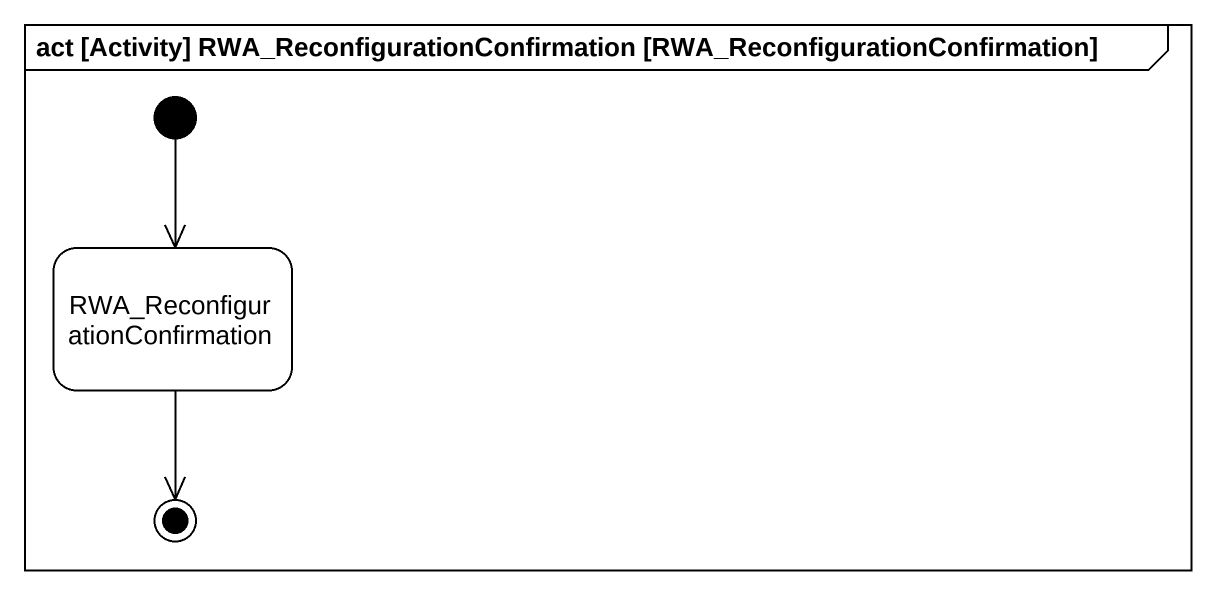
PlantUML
@startuml
mainframe act [Activity] RWA_ReconfigurationConfirmation [RWA_ReconfigurationConfirmation]
hide empty description
state "RWA_ReconfigurationConfirmation" as RWA_ReconfigurationConfirmat
[*] --> RWA_ReconfigurationConfirmat
RWA_ReconfigurationConfirmat --> [*]
@enduml
